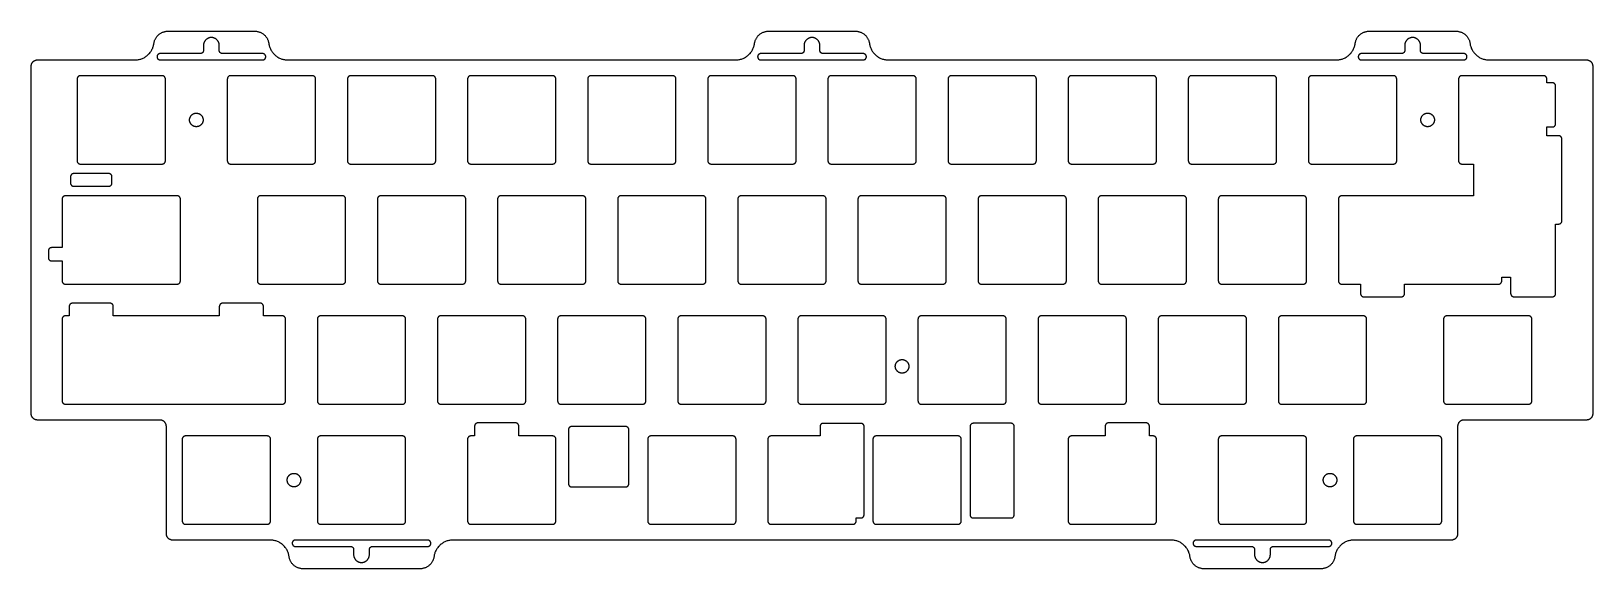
# Model space of a CAD drawing. Header units: millimetres. Extents: x -2641 to -2393, y 389 to 474.
import ezdxf

# ---------------------------------------------------------------- set-up
doc = ezdxf.new("R2010")
doc.units = ezdxf.units.MM
doc.layers.add('默认', color=7, linetype='Continuous', true_color=0xffffff)

msp = doc.modelspace()

# ---------------------------------------------------------------- linework, layer by layer
at = {"layer": '默认'}
for p, q in [((-2634.74, 451.29), (-2634.74, 450.29)), ((-2628.66, 451.79), (-2634.24, 451.79)), ((-2628.16, 450.29), (-2628.16, 451.29)), ((-2634.24, 449.79), (-2628.66, 449.79)), ((-2555.77, 411.16), (-2555.77, 402.58)), ((-2546.7, 411.66), (-2555.27, 411.66)), ((-2546.2, 402.58), (-2546.2, 411.16)), ((-2555.27, 402.08), (-2546.7, 402.08))]:
    msp.add_line(p, q, dxfattribs=at)
for points in [[(-2636.07, 440.04), (-2637.21, 440.04), (-2637.75, 440.04)], [(-2637.75, 437.94), (-2637.21, 437.94), (-2636.07, 437.94)], [(-2430.17, 434.26), (-2430.17, 432.78)], [(-2423.17, 432.75), (-2423.17, 434.26)]]:
    msp.add_lwpolyline(points, dxfattribs=at)
for points, weights in [([(-2621.51, 472.43), (-2621.25, 474.38), (-2619.28, 474.38)], [1, 0.752772652709, 1]), ([(-2605.52, 474.38), (-2603.55, 474.38), (-2603.29, 472.43)], [1, 0.752772652709, 1]), ([(-2526.26, 472.43), (-2526, 474.38), (-2524.03, 474.38)], [1, 0.752772652709, 1]), ([(-2510.27, 474.38), (-2508.3, 474.38), (-2508.04, 472.43)], [1, 0.752772652709, 1]), ([(-2431.01, 472.43), (-2430.75, 474.38), (-2428.78, 474.38)], [1, 0.752772652709, 1]), ([(-2415.02, 474.38), (-2413.05, 474.38), (-2412.79, 472.43)], [1, 0.752772652709, 1]), ([(-2624.48, 469.83), (-2621.86, 469.83), (-2621.51, 472.43)], [1, 0.752772652709, 1]), ([(-2613.65, 471.33), (-2613.65, 470.83), (-2614.15, 470.83)], [1, 0.707106781187, 1]), ([(-2610.65, 470.83), (-2611.15, 470.83), (-2611.15, 471.33)], [1, 0.707106781187, 1]), ([(-2603.29, 472.43), (-2602.94, 469.83), (-2600.31, 469.83)], [1, 0.752772652709, 1]), ([(-2529.23, 469.83), (-2526.61, 469.83), (-2526.26, 472.43)], [1, 0.752772652709, 1]), ([(-2518.4, 471.33), (-2518.4, 470.83), (-2518.9, 470.83)], [1, 0.707106781187, 1]), ([(-2515.4, 470.83), (-2515.9, 470.83), (-2515.9, 471.33)], [1, 0.707106781187, 1]), ([(-2508.04, 472.43), (-2507.69, 469.83), (-2505.06, 469.83)], [1, 0.752772652709, 1]), ([(-2433.98, 469.83), (-2431.36, 469.83), (-2431.01, 472.43)], [1, 0.752772652709, 1]), ([(-2423.15, 471.33), (-2423.15, 470.83), (-2423.65, 470.83)], [1, 0.707106781186, 1]), ([(-2420.15, 470.83), (-2420.65, 470.83), (-2420.65, 471.33)], [1, 0.707106781187, 1]), ([(-2412.79, 472.43), (-2412.44, 469.83), (-2409.81, 469.83)], [1, 0.752772652709, 1]), ([(-2640.97, 468.83), (-2640.97, 469.83), (-2639.97, 469.83)], [1, 0.707106781187, 1]), ([(-2394.33, 469.83), (-2393.33, 469.83), (-2393.33, 468.83)], [1, 0.707106781187, 1]), ([(-2633.19, 467.31), (-2633.69, 467.31), (-2633.69, 466.81)], [1, 0.707106781186, 1]), ([(-2619.69, 466.81), (-2619.69, 467.31), (-2620.19, 467.31)], [1, 0.707106781187, 1]), ([(-2609.37, 467.31), (-2609.87, 467.31), (-2609.87, 466.81)], [1, 0.707106781187, 1]), ([(-2595.87, 466.81), (-2595.87, 467.31), (-2596.37, 467.31)], [1, 0.707106781186, 1]), ([(-2590.32, 467.31), (-2590.82, 467.31), (-2590.82, 466.81)], [1, 0.707106781187, 1]), ([(-2576.82, 466.81), (-2576.82, 467.31), (-2577.32, 467.31)], [1, 0.707106781186, 1]), ([(-2571.27, 467.31), (-2571.77, 467.31), (-2571.77, 466.81)], [1, 0.707106781186, 1]), ([(-2557.77, 466.81), (-2557.77, 467.31), (-2558.27, 467.31)], [1, 0.707106781187, 1]), ([(-2552.22, 467.31), (-2552.72, 467.31), (-2552.72, 466.81)], [1, 0.707106781187, 1]), ([(-2538.72, 466.81), (-2538.72, 467.31), (-2539.22, 467.31)], [1, 0.707106781186, 1]), ([(-2533.17, 467.31), (-2533.67, 467.31), (-2533.67, 466.81)], [1, 0.707106781186, 1]), ([(-2519.67, 466.81), (-2519.67, 467.31), (-2520.17, 467.31)], [1, 0.707106781187, 1]), ([(-2514.12, 467.31), (-2514.62, 467.31), (-2514.62, 466.81)], [1, 0.707106781186, 1]), ([(-2500.62, 466.81), (-2500.62, 467.31), (-2501.12, 467.31)], [1, 0.707106781186, 1]), ([(-2495.07, 467.31), (-2495.57, 467.31), (-2495.57, 466.81)], [1, 0.707106781187, 1]), ([(-2481.57, 466.81), (-2481.57, 467.31), (-2482.07, 467.31)], [1, 0.707106781187, 1]), ([(-2476.02, 467.31), (-2476.52, 467.31), (-2476.52, 466.81)], [1, 0.707106781186, 1]), ([(-2462.52, 466.81), (-2462.52, 467.31), (-2463.02, 467.31)], [1, 0.707106781186, 1]), ([(-2456.97, 467.31), (-2457.47, 467.31), (-2457.47, 466.81)], [1, 0.707106781186, 1]), ([(-2443.47, 466.81), (-2443.47, 467.31), (-2443.97, 467.31)], [1, 0.707106781186, 1]), ([(-2437.92, 467.31), (-2438.42, 467.31), (-2438.42, 466.81)], [1, 0.707106781186, 1]), ([(-2424.42, 466.81), (-2424.42, 467.31), (-2424.92, 467.31)], [1, 0.707106781186, 1]), ([(-2414.11, 467.31), (-2414.61, 467.31), (-2414.61, 466.81)], [1, 0.707106781187, 1]), ([(-2400.61, 466.81), (-2400.61, 467.31), (-2401.11, 467.31)], [1, 0.707106781187, 1]), ([(-2399.22, 465.68), (-2399.22, 466.18), (-2399.72, 466.19)], [1, 0.707106781187, 1]), ([(-2399.72, 459.19), (-2399.22, 459.19), (-2399.22, 459.69)], [1, 0.707106781187, 1]), ([(-2398.23, 457.29), (-2398.23, 457.79), (-2398.73, 457.79)], [1, 0.707106781187, 1]), ([(-2633.69, 453.81), (-2633.69, 453.31), (-2633.19, 453.31)], [1, 0.707106781186, 1]), ([(-2620.19, 453.31), (-2619.69, 453.31), (-2619.69, 453.81)], [1, 0.707106781187, 1]), ([(-2609.87, 453.81), (-2609.87, 453.31), (-2609.37, 453.31)], [1, 0.707106781187, 1]), ([(-2596.37, 453.31), (-2595.87, 453.31), (-2595.87, 453.81)], [1, 0.707106781187, 1]), ([(-2590.82, 453.81), (-2590.82, 453.31), (-2590.32, 453.31)], [1, 0.707106781186, 1]), ([(-2577.32, 453.31), (-2576.82, 453.31), (-2576.82, 453.81)], [1, 0.707106781187, 1]), ([(-2571.77, 453.81), (-2571.77, 453.31), (-2571.27, 453.31)], [1, 0.707106781187, 1]), ([(-2558.27, 453.31), (-2557.77, 453.31), (-2557.77, 453.81)], [1, 0.707106781186, 1]), ([(-2552.72, 453.81), (-2552.72, 453.31), (-2552.22, 453.31)], [1, 0.707106781186, 1]), ([(-2539.22, 453.31), (-2538.72, 453.31), (-2538.72, 453.81)], [1, 0.707106781187, 1]), ([(-2533.67, 453.81), (-2533.67, 453.31), (-2533.17, 453.31)], [1, 0.707106781187, 1]), ([(-2520.17, 453.31), (-2519.67, 453.31), (-2519.67, 453.81)], [1, 0.707106781187, 1]), ([(-2514.62, 453.81), (-2514.62, 453.31), (-2514.12, 453.31)], [1, 0.707106781186, 1]), ([(-2501.12, 453.31), (-2500.62, 453.31), (-2500.62, 453.81)], [1, 0.707106781186, 1]), ([(-2495.57, 453.81), (-2495.57, 453.31), (-2495.07, 453.31)], [1, 0.707106781187, 1]), ([(-2482.07, 453.31), (-2481.57, 453.31), (-2481.57, 453.81)], [1, 0.707106781187, 1]), ([(-2476.52, 453.81), (-2476.52, 453.31), (-2476.02, 453.31)], [1, 0.707106781186, 1]), ([(-2463.02, 453.31), (-2462.52, 453.31), (-2462.52, 453.81)], [1, 0.707106781187, 1]), ([(-2457.47, 453.81), (-2457.47, 453.31), (-2456.97, 453.31)], [1, 0.707106781186, 1]), ([(-2443.97, 453.31), (-2443.47, 453.31), (-2443.47, 453.81)], [1, 0.707106781186, 1]), ([(-2438.42, 453.81), (-2438.42, 453.31), (-2437.92, 453.31)], [1, 0.707106781187, 1]), ([(-2424.92, 453.31), (-2424.42, 453.31), (-2424.42, 453.81)], [1, 0.707106781186, 1]), ([(-2414.61, 453.81), (-2414.61, 453.31), (-2414.11, 453.31)], [1, 0.707106781188, 1]), ([(-2634.24, 451.79), (-2634.74, 451.79), (-2634.74, 451.29)], [1, 0.707106781187, 1]), ([(-2628.16, 451.29), (-2628.16, 451.79), (-2628.66, 451.79)], [1, 0.707106781187, 1]), ([(-2635.57, 448.26), (-2636.07, 448.26), (-2636.07, 447.76)], [1, 0.707106781186, 1]), ([(-2634.74, 450.29), (-2634.74, 449.79), (-2634.24, 449.79)], [1, 0.707106781187, 1]), ([(-2628.66, 449.79), (-2628.16, 449.79), (-2628.16, 450.29)], [1, 0.707106781186, 1]), ([(-2617.31, 447.76), (-2617.31, 448.26), (-2617.81, 448.26)], [1, 0.707106781187, 1]), ([(-2604.61, 448.26), (-2605.11, 448.26), (-2605.11, 447.76)], [1, 0.707106781186, 1]), ([(-2591.11, 447.76), (-2591.11, 448.26), (-2591.61, 448.26)], [1, 0.707106781187, 1]), ([(-2585.56, 448.26), (-2586.06, 448.26), (-2586.06, 447.76)], [1, 0.707106781187, 1]), ([(-2572.06, 447.76), (-2572.06, 448.26), (-2572.56, 448.26)], [1, 0.707106781187, 1]), ([(-2566.51, 448.26), (-2567.01, 448.26), (-2567.01, 447.76)], [1, 0.707106781187, 1]), ([(-2553.01, 447.76), (-2553.01, 448.26), (-2553.51, 448.26)], [1, 0.707106781187, 1]), ([(-2547.46, 448.26), (-2547.96, 448.26), (-2547.96, 447.76)], [1, 0.707106781186, 1]), ([(-2533.96, 447.76), (-2533.96, 448.26), (-2534.46, 448.26)], [1, 0.707106781187, 1]), ([(-2528.41, 448.26), (-2528.91, 448.26), (-2528.91, 447.76)], [1, 0.707106781186, 1]), ([(-2514.91, 447.76), (-2514.91, 448.26), (-2515.41, 448.26)], [1, 0.707106781186, 1]), ([(-2509.36, 448.26), (-2509.86, 448.26), (-2509.86, 447.76)], [1, 0.707106781186, 1]), ([(-2495.86, 447.76), (-2495.86, 448.26), (-2496.36, 448.26)], [1, 0.707106781187, 1]), ([(-2490.31, 448.26), (-2490.81, 448.26), (-2490.81, 447.76)], [1, 0.707106781186, 1]), ([(-2476.81, 447.76), (-2476.81, 448.26), (-2477.31, 448.26)], [1, 0.707106781188, 1]), ([(-2471.26, 448.26), (-2471.76, 448.26), (-2471.76, 447.76)], [1, 0.707106781187, 1]), ([(-2457.76, 447.76), (-2457.76, 448.26), (-2458.26, 448.26)], [1, 0.707106781187, 1]), ([(-2452.21, 448.26), (-2452.71, 448.26), (-2452.71, 447.76)], [1, 0.707106781186, 1]), ([(-2438.71, 447.76), (-2438.71, 448.26), (-2439.21, 448.26)], [1, 0.707106781187, 1]), ([(-2433.16, 448.26), (-2433.66, 448.26), (-2433.66, 447.76)], [1, 0.707106781186, 1]), ([(-2398.73, 443.79), (-2398.23, 443.79), (-2398.23, 444.29)], [1, 0.707106781186, 1]), ([(-2637.75, 440.04), (-2638.25, 440.04), (-2638.25, 439.54)], [1, 0.707106781187, 1]), ([(-2638.25, 438.44), (-2638.25, 437.94), (-2637.75, 437.94)], [1, 0.707106781187, 1]), ([(-2636.07, 434.76), (-2636.07, 434.26), (-2635.57, 434.26)], [1, 0.707106781186, 1]), ([(-2617.81, 434.26), (-2617.31, 434.26), (-2617.31, 434.76)], [1, 0.707106781187, 1]), ([(-2605.11, 434.76), (-2605.11, 434.26), (-2604.61, 434.26)], [1, 0.707106781186, 1]), ([(-2591.61, 434.26), (-2591.11, 434.26), (-2591.11, 434.76)], [1, 0.707106781187, 1]), ([(-2586.06, 434.76), (-2586.06, 434.26), (-2585.56, 434.26)], [1, 0.707106781186, 1]), ([(-2572.56, 434.26), (-2572.06, 434.26), (-2572.06, 434.76)], [1, 0.707106781187, 1]), ([(-2567.01, 434.76), (-2567.01, 434.26), (-2566.51, 434.26)], [1, 0.707106781187, 1]), ([(-2553.51, 434.26), (-2553.01, 434.26), (-2553.01, 434.76)], [1, 0.707106781186, 1]), ([(-2547.96, 434.76), (-2547.96, 434.26), (-2547.46, 434.26)], [1, 0.707106781186, 1]), ([(-2534.46, 434.26), (-2533.96, 434.26), (-2533.96, 434.76)], [1, 0.707106781187, 1]), ([(-2528.91, 434.76), (-2528.91, 434.26), (-2528.41, 434.26)], [1, 0.707106781186, 1]), ([(-2515.41, 434.26), (-2514.91, 434.26), (-2514.91, 434.76)], [1, 0.707106781185, 1]), ([(-2509.86, 434.76), (-2509.86, 434.26), (-2509.36, 434.26)], [1, 0.707106781186, 1]), ([(-2496.36, 434.26), (-2495.86, 434.26), (-2495.86, 434.76)], [1, 0.707106781186, 1]), ([(-2490.81, 434.76), (-2490.81, 434.26), (-2490.31, 434.26)], [1, 0.707106781187, 1]), ([(-2477.31, 434.26), (-2476.81, 434.26), (-2476.81, 434.76)], [1, 0.707106781188, 1]), ([(-2471.76, 434.76), (-2471.76, 434.26), (-2471.26, 434.26)], [1, 0.707106781185, 1]), ([(-2458.26, 434.26), (-2457.76, 434.26), (-2457.76, 434.76)], [1, 0.707106781187, 1]), ([(-2452.71, 434.76), (-2452.71, 434.26), (-2452.21, 434.26)], [1, 0.707106781186, 1]), ([(-2439.21, 434.26), (-2438.71, 434.26), (-2438.71, 434.76)], [1, 0.707106781187, 1]), ([(-2433.66, 434.76), (-2433.66, 434.26), (-2433.16, 434.26)], [1, 0.707106781186, 1]), ([(-2408.26, 434.26), (-2407.76, 434.26), (-2407.76, 434.76)], [1, 0.707106781187, 1]), ([(-2627.95, 430.72), (-2627.95, 431.22), (-2628.45, 431.22)], [1, 0.707106781187, 1]), ([(-2604.14, 430.72), (-2604.14, 431.22), (-2604.64, 431.22)], [1, 0.707106781187, 1]), ([(-2423.67, 432.25), (-2423.17, 432.25), (-2423.17, 432.75)], [1, 0.707106781187, 1]), ([(-2399.72, 432.25), (-2399.22, 432.25), (-2399.22, 432.75)], [1, 0.707106781187, 1]), ([(-2635.57, 429.21), (-2636.07, 429.21), (-2636.07, 428.71)], [1, 0.707106781186, 1]), ([(-2600.64, 428.71), (-2600.64, 429.21), (-2601.14, 429.21)], [1, 0.707106781186, 1]), ([(-2595.09, 429.21), (-2595.59, 429.21), (-2595.59, 428.71)], [1, 0.707106781187, 1]), ([(-2581.59, 428.71), (-2581.59, 429.21), (-2582.09, 429.21)], [1, 0.707106781186, 1]), ([(-2576.04, 429.21), (-2576.54, 429.21), (-2576.54, 428.71)], [1, 0.707106781187, 1]), ([(-2562.54, 428.71), (-2562.54, 429.21), (-2563.04, 429.21)], [1, 0.707106781187, 1]), ([(-2556.99, 429.21), (-2557.49, 429.21), (-2557.49, 428.71)], [1, 0.707106781187, 1]), ([(-2543.49, 428.71), (-2543.49, 429.21), (-2543.99, 429.21)], [1, 0.707106781188, 1]), ([(-2537.94, 429.21), (-2538.44, 429.21), (-2538.44, 428.71)], [1, 0.707106781186, 1]), ([(-2524.44, 428.71), (-2524.44, 429.21), (-2524.94, 429.21)], [1, 0.707106781187, 1]), ([(-2518.89, 429.21), (-2519.39, 429.21), (-2519.39, 428.71)], [1, 0.707106781187, 1]), ([(-2505.39, 428.71), (-2505.39, 429.21), (-2505.89, 429.21)], [1, 0.707106781187, 1]), ([(-2499.84, 429.21), (-2500.34, 429.21), (-2500.34, 428.71)], [1, 0.707106781186, 1]), ([(-2486.34, 428.71), (-2486.34, 429.21), (-2486.84, 429.21)], [1, 0.707106781187, 1]), ([(-2480.79, 429.21), (-2481.29, 429.21), (-2481.29, 428.71)], [1, 0.707106781186, 1]), ([(-2467.29, 428.71), (-2467.29, 429.21), (-2467.79, 429.21)], [1, 0.707106781188, 1]), ([(-2461.74, 429.21), (-2462.24, 429.21), (-2462.24, 428.71)], [1, 0.707106781187, 1]), ([(-2448.24, 428.71), (-2448.24, 429.21), (-2448.74, 429.21)], [1, 0.707106781186, 1]), ([(-2442.69, 429.21), (-2443.19, 429.21), (-2443.19, 428.71)], [1, 0.707106781186, 1]), ([(-2429.19, 428.71), (-2429.19, 429.21), (-2429.69, 429.21)], [1, 0.707106781186, 1]), ([(-2416.49, 429.21), (-2416.99, 429.21), (-2416.99, 428.71)], [1, 0.707106781186, 1]), ([(-2402.99, 428.71), (-2402.99, 429.21), (-2403.49, 429.21)], [1, 0.707106781186, 1]), ([(-2639.97, 412.69), (-2640.97, 412.69), (-2640.97, 413.69)], [1, 0.707106781187, 1]), ([(-2636.07, 415.71), (-2636.07, 415.21), (-2635.57, 415.21)], [1, 0.707106781186, 1]), ([(-2601.14, 415.21), (-2600.64, 415.21), (-2600.64, 415.71)], [1, 0.707106781186, 1]), ([(-2595.59, 415.71), (-2595.59, 415.21), (-2595.09, 415.21)], [1, 0.707106781186, 1]), ([(-2582.09, 415.21), (-2581.59, 415.21), (-2581.59, 415.71)], [1, 0.707106781186, 1]), ([(-2576.54, 415.71), (-2576.54, 415.21), (-2576.04, 415.21)], [1, 0.707106781186, 1]), ([(-2563.04, 415.21), (-2562.54, 415.21), (-2562.54, 415.71)], [1, 0.707106781186, 1]), ([(-2557.49, 415.71), (-2557.49, 415.21), (-2556.99, 415.21)], [1, 0.707106781186, 1]), ([(-2543.99, 415.21), (-2543.49, 415.21), (-2543.49, 415.71)], [1, 0.707106781186, 1]), ([(-2538.44, 415.71), (-2538.44, 415.21), (-2537.94, 415.21)], [1, 0.707106781186, 1]), ([(-2524.94, 415.21), (-2524.44, 415.21), (-2524.44, 415.71)], [1, 0.707106781186, 1]), ([(-2519.39, 415.71), (-2519.39, 415.21), (-2518.89, 415.21)], [1, 0.707106781186, 1]), ([(-2505.89, 415.21), (-2505.39, 415.21), (-2505.39, 415.71)], [1, 0.707106781186, 1]), ([(-2500.34, 415.71), (-2500.34, 415.21), (-2499.84, 415.21)], [1, 0.707106781186, 1]), ([(-2486.84, 415.21), (-2486.34, 415.21), (-2486.34, 415.71)], [1, 0.707106781186, 1]), ([(-2481.29, 415.71), (-2481.29, 415.21), (-2480.79, 415.21)], [1, 0.707106781185, 1]), ([(-2467.79, 415.21), (-2467.29, 415.21), (-2467.29, 415.71)], [1, 0.707106781186, 1]), ([(-2462.24, 415.71), (-2462.24, 415.21), (-2461.74, 415.21)], [1, 0.707106781186, 1]), ([(-2448.74, 415.21), (-2448.24, 415.21), (-2448.24, 415.71)], [1, 0.707106781186, 1]), ([(-2443.19, 415.71), (-2443.19, 415.21), (-2442.69, 415.21)], [1, 0.707106781186, 1]), ([(-2429.69, 415.21), (-2429.19, 415.21), (-2429.19, 415.71)], [1, 0.707106781186, 1]), ([(-2416.99, 415.71), (-2416.99, 415.21), (-2416.49, 415.21)], [1, 0.707106781186, 1]), ([(-2403.49, 415.21), (-2402.99, 415.21), (-2402.99, 415.71)], [1, 0.707106781186, 1]), ([(-2393.33, 413.69), (-2393.33, 412.69), (-2394.33, 412.69)], [1, 0.707106781187, 1]), ([(-2619.54, 411.69), (-2619.54, 412.69), (-2620.54, 412.69)], [1, 0.707106781187, 1]), ([(-2570.15, 412.23), (-2570.65, 412.23), (-2570.65, 411.73)], [1, 0.707106781187, 1]), ([(-2563.65, 411.73), (-2563.65, 412.23), (-2564.15, 412.23)], [1, 0.707106781187, 1]), ([(-2555.27, 411.66), (-2555.77, 411.66), (-2555.77, 411.16)], [1, 0.707106781187, 1]), ([(-2546.2, 411.16), (-2546.2, 411.66), (-2546.7, 411.66)], [1, 0.707106781187, 1]), ([(-2515.38, 412.16), (-2515.88, 412.16), (-2515.88, 411.66)], [1, 0.707106781187, 1]), ([(-2485.08, 411.67), (-2485.08, 412.17), (-2485.58, 412.17)], [1, 0.707106781187, 1]), ([(-2470.15, 412.23), (-2470.65, 412.23), (-2470.65, 411.73)], [1, 0.707106781187, 1]), ([(-2463.65, 411.73), (-2463.65, 412.23), (-2464.15, 412.23)], [1, 0.707106781187, 1]), ([(-2413.76, 412.69), (-2414.76, 412.69), (-2414.76, 411.69)], [1, 0.707106781187, 1]), ([(-2616.52, 410.16), (-2617.02, 410.16), (-2617.02, 409.66)], [1, 0.707106781186, 1]), ([(-2603.02, 409.66), (-2603.02, 410.16), (-2603.52, 410.16)], [1, 0.707106781187, 1]), ([(-2595.09, 410.16), (-2595.59, 410.16), (-2595.59, 409.66)], [1, 0.707106781186, 1]), ([(-2581.59, 409.66), (-2581.59, 410.16), (-2582.09, 410.16)], [1, 0.707106781187, 1]), ([(-2571.27, 410.16), (-2571.77, 410.16), (-2571.77, 409.66)], [1, 0.707106781186, 1]), ([(-2557.77, 409.66), (-2557.77, 410.16), (-2558.27, 410.16)], [1, 0.707106781187, 1]), ([(-2542.7, 410.16), (-2543.2, 410.16), (-2543.2, 409.66)], [1, 0.707106781186, 1]), ([(-2529.2, 409.66), (-2529.2, 410.16), (-2529.7, 410.16)], [1, 0.707106781187, 1]), ([(-2523.65, 410.16), (-2524.15, 410.16), (-2524.15, 409.66)], [1, 0.707106781186, 1]), ([(-2506.98, 410.16), (-2507.48, 410.16), (-2507.48, 409.66)], [1, 0.707106781186, 1]), ([(-2493.48, 409.66), (-2493.48, 410.16), (-2493.98, 410.16)], [1, 0.707106781187, 1]), ([(-2476.02, 410.16), (-2476.52, 410.16), (-2476.52, 409.66)], [1, 0.707106781186, 1]), ([(-2462.52, 409.66), (-2462.52, 410.16), (-2463.02, 410.16)], [1, 0.707106781187, 1]), ([(-2452.21, 410.16), (-2452.71, 410.16), (-2452.71, 409.66)], [1, 0.707106781186, 1]), ([(-2438.71, 409.66), (-2438.71, 410.16), (-2439.21, 410.16)], [1, 0.707106781187, 1]), ([(-2430.78, 410.16), (-2431.28, 410.16), (-2431.28, 409.66)], [1, 0.707106781186, 1]), ([(-2417.28, 409.66), (-2417.28, 410.16), (-2417.78, 410.16)], [1, 0.707106781187, 1]), ([(-2555.77, 402.58), (-2555.77, 402.08), (-2555.27, 402.08)], [1, 0.707106781187, 1]), ([(-2546.7, 402.08), (-2546.2, 402.08), (-2546.2, 402.58)], [1, 0.707106781187, 1]), ([(-2617.02, 396.66), (-2617.02, 396.16), (-2616.52, 396.16)], [1, 0.707106781186, 1]), ([(-2603.52, 396.16), (-2603.02, 396.16), (-2603.02, 396.66)], [1, 0.707106781187, 1]), ([(-2595.59, 396.66), (-2595.59, 396.16), (-2595.09, 396.16)], [1, 0.707106781186, 1]), ([(-2582.09, 396.16), (-2581.59, 396.16), (-2581.59, 396.66)], [1, 0.707106781187, 1]), ([(-2571.77, 396.66), (-2571.77, 396.16), (-2571.27, 396.16)], [1, 0.707106781186, 1]), ([(-2558.27, 396.16), (-2557.77, 396.16), (-2557.77, 396.66)], [1, 0.707106781187, 1]), ([(-2543.2, 396.66), (-2543.2, 396.16), (-2542.7, 396.16)], [1, 0.707106781186, 1]), ([(-2529.7, 396.16), (-2529.2, 396.16), (-2529.2, 396.66)], [1, 0.707106781187, 1]), ([(-2524.15, 396.66), (-2524.15, 396.16), (-2523.65, 396.16)], [1, 0.707106781186, 1]), ([(-2510.65, 396.16), (-2510.15, 396.16), (-2510.15, 396.66)], [1, 0.707106781187, 1]), ([(-2507.48, 396.66), (-2507.48, 396.16), (-2506.98, 396.16)], [1, 0.707106781186, 1]), ([(-2493.98, 396.16), (-2493.48, 396.16), (-2493.48, 396.66)], [1, 0.707106781187, 1]), ([(-2492.08, 397.65), (-2492.08, 397.15), (-2491.58, 397.15)], [1, 0.707106781187, 1]), ([(-2485.58, 397.15), (-2485.08, 397.15), (-2485.08, 397.65)], [1, 0.707106781187, 1]), ([(-2476.52, 396.66), (-2476.52, 396.16), (-2476.02, 396.16)], [1, 0.707106781186, 1]), ([(-2463.02, 396.16), (-2462.52, 396.16), (-2462.52, 396.66)], [1, 0.707106781187, 1]), ([(-2452.71, 396.66), (-2452.71, 396.16), (-2452.21, 396.16)], [1, 0.707106781186, 1]), ([(-2439.21, 396.16), (-2438.71, 396.16), (-2438.71, 396.66)], [1, 0.707106781187, 1]), ([(-2431.28, 396.66), (-2431.28, 396.16), (-2430.78, 396.16)], [1, 0.707106781186, 1]), ([(-2417.78, 396.16), (-2417.28, 396.16), (-2417.28, 396.66)], [1, 0.707106781187, 1]), ([(-2618.54, 393.64), (-2619.54, 393.64), (-2619.54, 394.64)], [1, 0.707106781187, 1]), ([(-2414.76, 394.64), (-2414.76, 393.64), (-2415.76, 393.64)], [1, 0.707106781187, 1]), ([(-2600.08, 391.04), (-2600.43, 393.64), (-2603.05, 393.64)], [1, 0.752772652709, 1]), ([(-2590.34, 392.64), (-2589.84, 392.64), (-2589.84, 392.14)], [1, 0.707106781187, 1]), ([(-2587.34, 392.14), (-2587.34, 392.64), (-2586.84, 392.64)], [1, 0.707106781187, 1]), ([(-2574.12, 393.64), (-2576.74, 393.64), (-2577.09, 391.04)], [1, 0.752772652709, 1]), ([(-2457.21, 391.04), (-2457.56, 393.64), (-2460.18, 393.64)], [1, 0.752772652709, 1]), ([(-2447.46, 392.64), (-2446.96, 392.64), (-2446.96, 392.14)], [1, 0.707106781187, 1]), ([(-2444.46, 392.14), (-2444.46, 392.64), (-2443.96, 392.64)], [1, 0.707106781187, 1]), ([(-2431.24, 393.64), (-2433.87, 393.64), (-2434.22, 391.04)], [1, 0.752772652709, 1]), ([(-2597.85, 389.09), (-2599.82, 389.09), (-2600.08, 391.04)], [1, 0.752772652709, 1]), ([(-2577.09, 391.04), (-2577.35, 389.09), (-2579.32, 389.09)], [1, 0.752772652709, 1]), ([(-2454.98, 389.09), (-2456.94, 389.09), (-2457.21, 391.04)], [1, 0.752772652709, 1]), ([(-2434.22, 391.04), (-2434.48, 389.09), (-2436.45, 389.09)], [1, 0.752772652709, 1])]:
    msp.add_rational_spline(points, weights, degree=2, dxfattribs=at)
for points in [[(-2619.28, 474.38), (-2612.4, 474.38), (-2605.52, 474.38)], [(-2524.03, 474.38), (-2517.15, 474.38), (-2510.27, 474.38)], [(-2428.78, 474.38), (-2421.9, 474.38), (-2415.02, 474.38)], [(-2614.15, 470.83), (-2617.33, 470.83), (-2620.52, 470.83)], [(-2613.65, 472.13), (-2613.65, 471.73), (-2613.65, 471.33)], [(-2611.15, 471.33), (-2611.15, 471.73), (-2611.15, 472.13)], [(-2604.28, 470.83), (-2607.46, 470.83), (-2610.65, 470.83)], [(-2518.9, 470.83), (-2522.08, 470.83), (-2525.27, 470.83)], [(-2518.4, 472.13), (-2518.4, 471.73), (-2518.4, 471.33)], [(-2515.9, 471.33), (-2515.9, 471.73), (-2515.9, 472.13)], [(-2509.03, 470.83), (-2512.21, 470.83), (-2515.4, 470.83)], [(-2423.65, 470.83), (-2426.83, 470.83), (-2430.02, 470.83)], [(-2423.15, 472.13), (-2423.15, 471.73), (-2423.15, 471.33)], [(-2420.65, 471.33), (-2420.65, 471.73), (-2420.65, 472.13)], [(-2413.78, 470.83), (-2416.96, 470.83), (-2420.15, 470.83)], [(-2640.97, 413.69), (-2640.97, 441.26), (-2640.97, 468.83)], [(-2639.97, 469.83), (-2638.68, 469.83), (-2624.48, 469.83)], [(-2620.52, 469.83), (-2612.4, 469.83), (-2604.28, 469.83)], [(-2600.31, 469.83), (-2569.54, 469.83), (-2529.23, 469.83)], [(-2525.27, 469.83), (-2517.15, 469.83), (-2509.03, 469.83)], [(-2505.06, 469.83), (-2464.8, 469.83), (-2433.98, 469.83)], [(-2430.02, 469.83), (-2421.9, 469.83), (-2413.78, 469.83)], [(-2409.81, 469.83), (-2400.62, 469.83), (-2394.33, 469.83)], [(-2393.33, 468.83), (-2393.33, 441.26), (-2393.33, 413.69)], [(-2633.69, 466.81), (-2633.69, 460.31), (-2633.69, 453.81)], [(-2620.19, 467.31), (-2626.69, 467.31), (-2633.19, 467.31)], [(-2619.69, 453.81), (-2619.69, 460.31), (-2619.69, 466.81)], [(-2609.87, 466.81), (-2609.87, 460.31), (-2609.87, 453.81)], [(-2596.37, 467.31), (-2602.87, 467.31), (-2609.37, 467.31)], [(-2595.87, 453.81), (-2595.87, 460.31), (-2595.87, 466.81)], [(-2590.82, 466.81), (-2590.82, 460.31), (-2590.82, 453.81)], [(-2577.32, 467.31), (-2583.82, 467.31), (-2590.32, 467.31)], [(-2576.82, 453.81), (-2576.82, 460.31), (-2576.82, 466.81)], [(-2571.77, 466.81), (-2571.77, 460.31), (-2571.77, 453.81)], [(-2558.27, 467.31), (-2564.77, 467.31), (-2571.27, 467.31)], [(-2557.77, 453.81), (-2557.77, 460.31), (-2557.77, 466.81)], [(-2552.72, 466.81), (-2552.72, 460.31), (-2552.72, 453.81)], [(-2539.22, 467.31), (-2545.72, 467.31), (-2552.22, 467.31)], [(-2538.72, 453.81), (-2538.72, 460.31), (-2538.72, 466.81)], [(-2533.67, 466.81), (-2533.67, 460.31), (-2533.67, 453.81)], [(-2520.17, 467.31), (-2526.67, 467.31), (-2533.17, 467.31)], [(-2519.67, 453.81), (-2519.67, 460.31), (-2519.67, 466.81)], [(-2514.62, 466.81), (-2514.62, 460.31), (-2514.62, 453.81)], [(-2501.12, 467.31), (-2507.62, 467.31), (-2514.12, 467.31)], [(-2500.62, 453.81), (-2500.62, 460.31), (-2500.62, 466.81)], [(-2495.57, 466.81), (-2495.57, 460.31), (-2495.57, 453.81)], [(-2482.07, 467.31), (-2488.57, 467.31), (-2495.07, 467.31)], [(-2481.57, 453.81), (-2481.57, 460.31), (-2481.57, 466.81)], [(-2476.52, 466.81), (-2476.52, 460.31), (-2476.52, 453.81)], [(-2463.02, 467.31), (-2469.52, 467.31), (-2476.02, 467.31)], [(-2462.52, 453.81), (-2462.52, 460.31), (-2462.52, 466.81)], [(-2457.47, 466.81), (-2457.47, 460.31), (-2457.47, 453.81)], [(-2443.97, 467.31), (-2450.47, 467.31), (-2456.97, 467.31)], [(-2443.47, 453.81), (-2443.47, 460.31), (-2443.47, 466.81)], [(-2438.42, 466.81), (-2438.42, 460.31), (-2438.42, 453.81)], [(-2424.92, 467.31), (-2431.42, 467.31), (-2437.92, 467.31)], [(-2424.42, 453.81), (-2424.42, 460.31), (-2424.42, 466.81)], [(-2414.61, 466.81), (-2414.61, 460.31), (-2414.61, 453.81)], [(-2401.11, 467.31), (-2407.61, 467.31), (-2414.11, 467.31)], [(-2400.61, 466.19), (-2400.61, 466.5), (-2400.61, 466.81)], [(-2399.72, 466.19), (-2400.17, 466.19), (-2400.61, 466.19)], [(-2399.22, 459.69), (-2399.22, 462.68), (-2399.22, 465.68)], [(-2400.61, 457.79), (-2400.61, 458.49), (-2400.61, 459.19)], [(-2400.61, 459.19), (-2400.17, 459.19), (-2399.72, 459.19)], [(-2398.73, 457.79), (-2399.67, 457.79), (-2400.61, 457.79)], [(-2398.23, 444.29), (-2398.23, 450.78), (-2398.23, 457.29)], [(-2633.19, 453.31), (-2626.69, 453.31), (-2620.19, 453.31)], [(-2609.37, 453.31), (-2602.87, 453.31), (-2596.37, 453.31)], [(-2590.32, 453.31), (-2583.82, 453.31), (-2577.32, 453.31)], [(-2571.27, 453.31), (-2564.77, 453.31), (-2558.27, 453.31)], [(-2552.22, 453.31), (-2545.72, 453.31), (-2539.22, 453.31)], [(-2533.17, 453.31), (-2526.67, 453.31), (-2520.17, 453.31)], [(-2514.12, 453.31), (-2507.62, 453.31), (-2501.12, 453.31)], [(-2495.07, 453.31), (-2488.57, 453.31), (-2482.07, 453.31)], [(-2476.02, 453.31), (-2469.52, 453.31), (-2463.02, 453.31)], [(-2456.97, 453.31), (-2450.47, 453.31), (-2443.97, 453.31)], [(-2437.92, 453.31), (-2431.42, 453.31), (-2424.92, 453.31)], [(-2414.11, 453.31), (-2413.17, 453.31), (-2412.23, 453.31)], [(-2412.23, 453.31), (-2412.23, 450.78), (-2412.23, 448.26)], [(-2617.81, 448.26), (-2624.31, 448.26), (-2635.57, 448.26)], [(-2591.61, 448.26), (-2598.11, 448.26), (-2604.61, 448.26)], [(-2572.56, 448.26), (-2579.06, 448.26), (-2585.56, 448.26)], [(-2553.51, 448.26), (-2560.01, 448.26), (-2566.51, 448.26)], [(-2534.46, 448.26), (-2540.96, 448.26), (-2547.46, 448.26)], [(-2515.41, 448.26), (-2521.91, 448.26), (-2528.41, 448.26)], [(-2496.36, 448.26), (-2502.86, 448.26), (-2509.36, 448.26)], [(-2477.31, 448.26), (-2483.81, 448.26), (-2490.31, 448.26)], [(-2458.26, 448.26), (-2464.76, 448.26), (-2471.26, 448.26)], [(-2439.21, 448.26), (-2445.71, 448.26), (-2452.21, 448.26)], [(-2412.23, 448.26), (-2416.74, 448.26), (-2433.16, 448.26)], [(-2636.07, 447.76), (-2636.07, 443.9), (-2636.07, 440.04)], [(-2617.31, 434.76), (-2617.31, 441.26), (-2617.31, 447.76)], [(-2605.11, 447.76), (-2605.11, 441.26), (-2605.11, 434.76)], [(-2591.11, 434.76), (-2591.11, 441.26), (-2591.11, 447.76)], [(-2586.06, 447.76), (-2586.06, 441.26), (-2586.06, 434.76)], [(-2572.06, 434.76), (-2572.06, 441.26), (-2572.06, 447.76)], [(-2567.01, 447.76), (-2567.01, 441.26), (-2567.01, 434.76)], [(-2553.01, 434.76), (-2553.01, 441.26), (-2553.01, 447.76)], [(-2547.96, 447.76), (-2547.96, 441.26), (-2547.96, 434.76)], [(-2533.96, 434.76), (-2533.96, 441.26), (-2533.96, 447.76)], [(-2528.91, 447.76), (-2528.91, 441.26), (-2528.91, 434.76)], [(-2514.91, 434.76), (-2514.91, 441.26), (-2514.91, 447.76)], [(-2509.86, 447.76), (-2509.86, 441.26), (-2509.86, 434.76)], [(-2495.86, 434.76), (-2495.86, 441.26), (-2495.86, 447.76)], [(-2490.81, 447.76), (-2490.81, 441.26), (-2490.81, 434.76)], [(-2476.81, 434.76), (-2476.81, 441.26), (-2476.81, 447.76)], [(-2471.76, 447.76), (-2471.76, 441.26), (-2471.76, 434.76)], [(-2457.76, 434.76), (-2457.76, 441.26), (-2457.76, 447.76)], [(-2452.71, 447.76), (-2452.71, 441.26), (-2452.71, 434.76)], [(-2438.71, 434.76), (-2438.71, 441.26), (-2438.71, 447.76)], [(-2433.66, 447.76), (-2433.66, 441.26), (-2433.66, 434.76)], [(-2399.22, 432.75), (-2399.22, 438.27), (-2399.22, 443.79)], [(-2399.22, 443.79), (-2398.98, 443.79), (-2398.73, 443.79)], [(-2638.25, 439.54), (-2638.25, 438.99), (-2638.25, 438.44)], [(-2636.07, 437.94), (-2636.07, 436.35), (-2636.07, 434.76)], [(-2635.57, 434.26), (-2624.31, 434.26), (-2617.81, 434.26)], [(-2604.61, 434.26), (-2598.11, 434.26), (-2591.61, 434.26)], [(-2585.56, 434.26), (-2579.06, 434.26), (-2572.56, 434.26)], [(-2566.51, 434.26), (-2560.01, 434.26), (-2553.51, 434.26)], [(-2547.46, 434.26), (-2540.96, 434.26), (-2534.46, 434.26)], [(-2528.41, 434.26), (-2521.91, 434.26), (-2515.41, 434.26)], [(-2509.36, 434.26), (-2502.86, 434.26), (-2496.36, 434.26)], [(-2490.31, 434.26), (-2483.81, 434.26), (-2477.31, 434.26)], [(-2471.26, 434.26), (-2464.76, 434.26), (-2458.26, 434.26)], [(-2452.21, 434.26), (-2445.71, 434.26), (-2439.21, 434.26)], [(-2433.16, 434.26), (-2431.62, 434.26), (-2430.17, 434.26)], [(-2423.17, 434.26), (-2412.8, 434.26), (-2408.26, 434.26)], [(-2407.76, 434.76), (-2407.76, 435.07), (-2407.76, 435.38)], [(-2407.76, 435.38), (-2407.05, 435.38), (-2406.35, 435.38)], [(-2406.35, 435.38), (-2406.35, 434.08), (-2406.35, 432.78)], [(-2628.45, 431.22), (-2631.43, 431.22), (-2634.41, 431.22)], [(-2604.64, 431.22), (-2607.62, 431.22), (-2610.6, 431.22)], [(-2429.63, 432.25), (-2426.65, 432.25), (-2423.67, 432.25)], [(-2405.81, 432.25), (-2402.83, 432.25), (-2399.72, 432.25)], [(-2636.07, 428.71), (-2636.07, 422.21), (-2636.07, 415.71)], [(-2634.95, 429.21), (-2635.26, 429.21), (-2635.57, 429.21)], [(-2634.95, 430.69), (-2634.95, 429.95), (-2634.95, 429.21)], [(-2627.95, 429.21), (-2627.95, 429.96), (-2627.95, 430.72)], [(-2622.57, 429.21), (-2625.26, 429.21), (-2627.95, 429.21)], [(-2611.14, 429.21), (-2616.05, 429.21), (-2622.57, 429.21)], [(-2611.14, 430.69), (-2611.14, 429.95), (-2611.14, 429.21)], [(-2604.14, 429.21), (-2604.14, 429.96), (-2604.14, 430.72)], [(-2601.14, 429.21), (-2602.46, 429.21), (-2604.14, 429.21)], [(-2600.64, 415.71), (-2600.64, 422.21), (-2600.64, 428.71)], [(-2595.59, 428.71), (-2595.59, 422.21), (-2595.59, 415.71)], [(-2582.09, 429.21), (-2588.59, 429.21), (-2595.09, 429.21)], [(-2581.59, 415.71), (-2581.59, 422.21), (-2581.59, 428.71)], [(-2576.54, 428.71), (-2576.54, 422.21), (-2576.54, 415.71)], [(-2563.04, 429.21), (-2569.54, 429.21), (-2576.04, 429.21)], [(-2562.54, 415.71), (-2562.54, 422.21), (-2562.54, 428.71)], [(-2557.49, 428.71), (-2557.49, 422.21), (-2557.49, 415.71)], [(-2543.99, 429.21), (-2550.49, 429.21), (-2556.99, 429.21)], [(-2543.49, 415.71), (-2543.49, 422.21), (-2543.49, 428.71)], [(-2538.44, 428.71), (-2538.44, 422.21), (-2538.44, 415.71)], [(-2524.94, 429.21), (-2531.44, 429.21), (-2537.94, 429.21)], [(-2524.44, 415.71), (-2524.44, 422.21), (-2524.44, 428.71)], [(-2519.39, 428.71), (-2519.39, 422.21), (-2519.39, 415.71)], [(-2505.89, 429.21), (-2512.39, 429.21), (-2518.89, 429.21)], [(-2505.39, 415.71), (-2505.39, 422.21), (-2505.39, 428.71)], [(-2500.34, 428.71), (-2500.34, 422.21), (-2500.34, 415.71)], [(-2486.84, 429.21), (-2493.34, 429.21), (-2499.84, 429.21)], [(-2486.34, 415.71), (-2486.34, 422.21), (-2486.34, 428.71)], [(-2481.29, 428.71), (-2481.29, 422.21), (-2481.29, 415.71)], [(-2467.79, 429.21), (-2474.29, 429.21), (-2480.79, 429.21)], [(-2467.29, 415.71), (-2467.29, 422.21), (-2467.29, 428.71)], [(-2462.24, 428.71), (-2462.24, 422.21), (-2462.24, 415.71)], [(-2448.74, 429.21), (-2455.24, 429.21), (-2461.74, 429.21)], [(-2448.24, 415.71), (-2448.24, 422.21), (-2448.24, 428.71)], [(-2443.19, 428.71), (-2443.19, 422.21), (-2443.19, 415.71)], [(-2429.69, 429.21), (-2436.19, 429.21), (-2442.69, 429.21)], [(-2429.19, 415.71), (-2429.19, 422.21), (-2429.19, 428.71)], [(-2416.99, 428.71), (-2416.99, 422.21), (-2416.99, 415.71)], [(-2403.49, 429.21), (-2409.99, 429.21), (-2416.49, 429.21)], [(-2402.99, 415.71), (-2402.99, 422.21), (-2402.99, 428.71)], [(-2635.57, 415.21), (-2629.07, 415.21), (-2622.57, 415.21)], [(-2622.57, 415.21), (-2607.64, 415.21), (-2601.14, 415.21)], [(-2595.09, 415.21), (-2588.59, 415.21), (-2582.09, 415.21)], [(-2576.04, 415.21), (-2569.54, 415.21), (-2563.04, 415.21)], [(-2556.99, 415.21), (-2550.49, 415.21), (-2543.99, 415.21)], [(-2537.94, 415.21), (-2531.44, 415.21), (-2524.94, 415.21)], [(-2518.89, 415.21), (-2512.39, 415.21), (-2505.89, 415.21)], [(-2499.84, 415.21), (-2493.34, 415.21), (-2486.84, 415.21)], [(-2480.79, 415.21), (-2474.29, 415.21), (-2467.79, 415.21)], [(-2461.74, 415.21), (-2455.24, 415.21), (-2448.74, 415.21)], [(-2442.69, 415.21), (-2436.19, 415.21), (-2429.69, 415.21)], [(-2416.49, 415.21), (-2409.99, 415.21), (-2403.49, 415.21)], [(-2620.54, 412.69), (-2630.25, 412.69), (-2639.97, 412.69)], [(-2619.54, 394.64), (-2619.54, 403.16), (-2619.54, 411.69)], [(-2570.65, 411.73), (-2570.65, 410.94), (-2570.65, 410.16)], [(-2564.15, 412.23), (-2567.15, 412.23), (-2570.15, 412.23)], [(-2563.65, 410.16), (-2563.65, 410.94), (-2563.65, 411.73)], [(-2515.88, 411.66), (-2515.88, 410.91), (-2515.88, 410.16)], [(-2509.42, 412.16), (-2512.4, 412.16), (-2515.38, 412.16)], [(-2508.88, 397.66), (-2508.88, 404.66), (-2508.88, 411.66)], [(-2492.08, 411.64), (-2492.08, 404.64), (-2492.08, 397.65)], [(-2485.58, 412.17), (-2488.56, 412.17), (-2491.54, 412.17)], [(-2485.08, 397.65), (-2485.08, 404.66), (-2485.08, 411.67)], [(-2470.65, 411.73), (-2470.65, 410.94), (-2470.65, 410.16)], [(-2464.15, 412.23), (-2467.15, 412.23), (-2470.15, 412.23)], [(-2463.65, 410.16), (-2463.65, 410.94), (-2463.65, 411.73)], [(-2414.76, 411.69), (-2414.76, 403.16), (-2414.76, 394.64)], [(-2394.33, 412.69), (-2404.04, 412.69), (-2413.76, 412.69)], [(-2617.02, 409.66), (-2617.02, 403.16), (-2617.02, 396.66)], [(-2603.52, 410.16), (-2610.02, 410.16), (-2616.52, 410.16)], [(-2603.02, 396.66), (-2603.02, 403.16), (-2603.02, 409.66)], [(-2595.59, 409.66), (-2595.59, 403.16), (-2595.59, 396.66)], [(-2582.09, 410.16), (-2588.59, 410.16), (-2595.09, 410.16)], [(-2581.59, 396.66), (-2581.59, 403.16), (-2581.59, 409.66)], [(-2571.77, 409.66), (-2571.77, 403.16), (-2571.77, 396.66)], [(-2570.65, 410.16), (-2570.96, 410.16), (-2571.27, 410.16)], [(-2558.27, 410.16), (-2560.96, 410.16), (-2563.65, 410.16)], [(-2557.77, 396.66), (-2557.77, 403.16), (-2557.77, 409.66)], [(-2543.2, 409.66), (-2543.2, 403.16), (-2543.2, 396.66)], [(-2529.7, 410.16), (-2536.2, 410.16), (-2542.7, 410.16)], [(-2529.2, 396.66), (-2529.2, 397.16), (-2529.2, 409.66)], [(-2524.15, 409.66), (-2524.15, 403.16), (-2524.15, 396.66)], [(-2515.88, 410.16), (-2519.76, 410.16), (-2523.65, 410.16)], [(-2507.48, 409.66), (-2507.48, 403.16), (-2507.48, 396.66)], [(-2493.98, 410.16), (-2500.48, 410.16), (-2506.98, 410.16)], [(-2493.48, 396.66), (-2493.48, 403.16), (-2493.48, 409.66)], [(-2476.52, 409.66), (-2476.52, 403.16), (-2476.52, 396.66)], [(-2470.65, 410.16), (-2473.34, 410.16), (-2476.02, 410.16)], [(-2463.02, 410.16), (-2463.34, 410.16), (-2463.65, 410.16)], [(-2462.52, 396.66), (-2462.52, 403.16), (-2462.52, 409.66)], [(-2452.71, 409.66), (-2452.71, 403.16), (-2452.71, 396.66)], [(-2439.21, 410.16), (-2445.71, 410.16), (-2452.21, 410.16)], [(-2438.71, 396.66), (-2438.71, 403.16), (-2438.71, 409.66)], [(-2431.28, 409.66), (-2431.28, 403.16), (-2431.28, 396.66)], [(-2417.78, 410.16), (-2424.28, 410.16), (-2430.78, 410.16)], [(-2417.28, 396.66), (-2417.28, 403.16), (-2417.28, 409.66)], [(-2510.15, 396.66), (-2510.15, 396.91), (-2510.15, 397.16)], [(-2510.15, 397.16), (-2509.78, 397.16), (-2509.42, 397.16)], [(-2491.58, 397.15), (-2488.58, 397.15), (-2485.58, 397.15)], [(-2616.52, 396.16), (-2610.02, 396.16), (-2603.52, 396.16)], [(-2595.09, 396.16), (-2588.59, 396.16), (-2582.09, 396.16)], [(-2571.27, 396.16), (-2564.77, 396.16), (-2558.27, 396.16)], [(-2542.7, 396.16), (-2536.2, 396.16), (-2529.7, 396.16)], [(-2523.65, 396.16), (-2517.15, 396.16), (-2510.65, 396.16)], [(-2506.98, 396.16), (-2500.48, 396.16), (-2493.98, 396.16)], [(-2476.02, 396.16), (-2469.52, 396.16), (-2463.02, 396.16)], [(-2452.21, 396.16), (-2445.71, 396.16), (-2439.21, 396.16)], [(-2430.78, 396.16), (-2424.28, 396.16), (-2417.78, 396.16)], [(-2603.05, 393.64), (-2610.8, 393.64), (-2618.54, 393.64)], [(-2578.08, 393.64), (-2588.59, 393.64), (-2599.09, 393.64)], [(-2599.09, 392.64), (-2594.71, 392.64), (-2590.34, 392.64)], [(-2589.84, 392.14), (-2589.84, 391.74), (-2589.84, 391.34)], [(-2587.34, 391.34), (-2587.34, 391.74), (-2587.34, 392.14)], [(-2586.84, 392.64), (-2582.46, 392.64), (-2578.08, 392.64)], [(-2460.18, 393.64), (-2517.15, 393.64), (-2574.12, 393.64)], [(-2435.21, 393.64), (-2445.71, 393.64), (-2456.21, 393.64)], [(-2456.21, 392.64), (-2451.84, 392.64), (-2447.46, 392.64)], [(-2446.96, 392.14), (-2446.96, 391.74), (-2446.96, 391.34)], [(-2444.46, 391.34), (-2444.46, 391.74), (-2444.46, 392.14)], [(-2443.96, 392.64), (-2439.58, 392.64), (-2435.21, 392.64)], [(-2415.76, 393.64), (-2421.3, 393.64), (-2431.24, 393.64)], [(-2579.32, 389.09), (-2588.59, 389.09), (-2597.85, 389.09)], [(-2436.45, 389.09), (-2445.71, 389.09), (-2454.98, 389.09)]]:
    msp.add_open_spline(points, degree=2, dxfattribs=at)
for points, weights, knots in [([(-2611.15, 472.13), (-2611.15, 473.38), (-2612.4, 473.38), (-2613.65, 473.38), (-2613.65, 472.13)], [1, 0.707106803035, 1.0000000618, 0.707106824884, 1], [-203.109694, -203.109694, -203.109694, -201.146198, -201.146198, -199.182703, -199.182703, -199.182703]), ([(-2515.9, 472.13), (-2515.9, 473.38), (-2517.15, 473.38), (-2518.4, 473.38), (-2518.4, 472.13)], [1, 0.707106803035, 1.0000000618, 0.707106824884, 1], [-108.885828, -108.885828, -108.885828, -106.922332, -106.922332, -104.958837, -104.958837, -104.958837]), ([(-2420.65, 472.13), (-2420.65, 473.38), (-2421.9, 473.38), (-2423.15, 473.38), (-2423.15, 472.13)], [1, 0.707106803035, 1.0000000618, 0.707106824884, 1], [-69.802154, -69.802154, -69.802154, -67.838658, -67.838658, -65.875163, -65.875163, -65.875163]), ([(-2620.52, 470.83), (-2620.85, 470.83), (-2620.98, 470.52), (-2621.08, 470.27), (-2620.94, 470.05), (-2620.79, 469.83), (-2620.52, 469.83)], [1, 0.831555271881, 1, 0.881884916812, 1, 0.881884916812, 1], [-191.261406, -191.261406, -191.261406, -190.672512, -190.672512, -190.181561, -190.181561, -189.69061, -189.69061, -189.69061]), ([(-2604.28, 469.83), (-2604.03, 469.83), (-2603.88, 470.02), (-2603.73, 470.22), (-2603.79, 470.45), (-2603.89, 470.83), (-2604.28, 470.83)], [1, 0.898383925084, 1, 0.898383925084, 1, 0.789160246438, 1], [-173.518463, -173.518463, -173.518463, -173.063743, -173.063743, -172.609023, -172.609023, -171.947667, -171.947667, -171.947667]), ([(-2525.27, 470.83), (-2525.6, 470.83), (-2525.73, 470.52), (-2525.83, 470.27), (-2525.69, 470.05), (-2525.54, 469.83), (-2525.27, 469.83)], [1, 0.831555271881, 1, 0.881884916812, 1, 0.881884916812, 1], [-97.03754, -97.03754, -97.03754, -96.448646, -96.448646, -95.957695, -95.957695, -95.466744, -95.466744, -95.466744]), ([(-2509.03, 469.83), (-2508.78, 469.83), (-2508.63, 470.02), (-2508.48, 470.22), (-2508.54, 470.45), (-2508.64, 470.83), (-2509.03, 470.83)], [1, 0.898383925084, 1, 0.898383925084, 1, 0.789160246438, 1], [-79.294597, -79.294597, -79.294597, -78.839877, -78.839877, -78.385156, -78.385156, -77.723801, -77.723801, -77.723801]), ([(-2430.02, 470.83), (-2430.35, 470.83), (-2430.48, 470.52), (-2430.58, 470.27), (-2430.44, 470.05), (-2430.29, 469.83), (-2430.02, 469.83)], [1, 0.831555271881, 1, 0.881884916812, 1, 0.881884916812, 1], [-57.953866, -57.953866, -57.953866, -57.364972, -57.364972, -56.874021, -56.874021, -56.38307, -56.38307, -56.38307]), ([(-2413.78, 469.83), (-2413.53, 469.83), (-2413.38, 470.02), (-2413.23, 470.22), (-2413.29, 470.45), (-2413.39, 470.83), (-2413.78, 470.83)], [1, 0.898383925084, 1, 0.898383925084, 1, 0.789160246438, 1], [-40.210923, -40.210923, -40.210923, -39.756203, -39.756203, -39.301483, -39.301483, -38.640127, -38.640127, -38.640127]), ([(-2613.71, 460.31), (-2613.71, 461.38), (-2614.78, 461.38), (-2615.86, 461.38), (-2615.86, 460.31), (-2615.86, 459.23), (-2614.78, 459.23), (-2613.71, 459.23), (-2613.71, 460.31)], [1, 0.707106781187, 1, 0.707106781187, 1, 0.707106781187, 1, 0.707106781187, 1], [0, 0, 0, 1.688606, 1.688606, 3.377212, 3.377212, 5.065818, 5.065818, 6.754424, 6.754424, 6.754424]), ([(-2418.44, 460.31), (-2418.44, 461.38), (-2419.52, 461.38), (-2420.59, 461.38), (-2420.59, 460.31), (-2420.59, 459.23), (-2419.52, 459.23), (-2418.44, 459.23), (-2418.44, 460.31)], [1, 0.707106781187, 1, 0.707106781187, 1, 0.707106781187, 1, 0.707106781187, 1], [0, 0, 0, 1.688606, 1.688606, 3.377212, 3.377212, 5.065818, 5.065818, 6.754424, 6.754424, 6.754424]), ([(-2634.41, 431.22), (-2634.64, 431.23), (-2634.8, 431.07), (-2634.96, 430.91), (-2634.95, 430.69)], [1, 0.916284998338, 1, 0.916284998338, 1], [-639.1216055, -639.1216055, -639.1216055, -638.6965071, -638.6965071, -638.2714087, -638.2714087, -638.2714087]), ([(-2610.6, 431.22), (-2610.82, 431.23), (-2610.98, 431.07), (-2611.14, 430.91), (-2611.14, 430.69)], [1, 0.916284998338, 1, 0.916284998338, 1], [-570.1381134, -570.1381134, -570.1381134, -569.713015, -569.713015, -569.2879167, -569.2879167, -569.2879167]), ([(-2430.17, 432.78), (-2430.17, 432.56), (-2430.01, 432.4), (-2429.85, 432.24), (-2429.63, 432.25)], [1, 0.916284998338, 1, 0.916284998338, 1], [0, 0, 0, 0.4250984, 0.4250984, 0.8501967, 0.8501967, 0.8501967]), ([(-2406.35, 432.78), (-2406.36, 432.56), (-2406.19, 432.4), (-2406.03, 432.24), (-2405.81, 432.25)], [1, 0.916284998338, 1, 0.916284998338, 1], [23.6010447, 23.6010447, 23.6010447, 24.026143, 24.026143, 24.4512414, 24.4512414, 24.4512414]), ([(-2501.79, 421.21), (-2501.79, 422.28), (-2502.86, 422.28), (-2503.94, 422.28), (-2503.94, 421.21), (-2503.94, 420.13), (-2502.86, 420.13), (-2501.79, 420.13), (-2501.79, 421.21)], [1, 0.707106781187, 1, 0.707106781187, 1, 0.707106781187, 1, 0.707106781187, 1], [0, 0, 0, 1.688606, 1.688606, 3.377212, 3.377212, 5.065818, 5.065818, 6.754424, 6.754424, 6.754424]), ([(-2508.88, 411.66), (-2508.89, 411.88), (-2509.04, 412.02), (-2509.2, 412.17), (-2509.42, 412.16)], [1, 0.922440737954, 1, 0.922440737954, 1], [-458.8093435, -458.8093435, -458.8093435, -458.4006179, -458.4006179, -457.9918923, -457.9918923, -457.9918923]), ([(-2491.54, 412.17), (-2491.76, 412.18), (-2491.93, 412.02), (-2492.09, 411.86), (-2492.08, 411.64)], [1, 0.916284998338, 1, 0.916284998338, 1], [-428.2092918, -428.2092918, -428.2092918, -427.7841935, -427.7841935, -427.3590951, -427.3590951, -427.3590951]), ([(-2598.23, 403.16), (-2598.23, 404.23), (-2599.3, 404.23), (-2600.38, 404.23), (-2600.38, 403.16), (-2600.38, 402.08), (-2599.3, 402.08), (-2598.23, 402.08), (-2598.23, 403.16)], [1, 0.707106781187, 1, 0.707106781187, 1, 0.707106781187, 1, 0.707106781187, 1], [0, 0, 0, 1.688606, 1.688606, 3.377212, 3.377212, 5.065818, 5.065818, 6.754424, 6.754424, 6.754424]), ([(-2433.92, 403.16), (-2433.92, 404.23), (-2435, 404.23), (-2436.07, 404.23), (-2436.07, 403.16), (-2436.07, 402.08), (-2435, 402.08), (-2433.92, 402.08), (-2433.92, 403.16)], [1, 0.707106781187, 1, 0.707106781187, 1, 0.707106781187, 1, 0.707106781187, 1], [0, 0, 0, 1.688606, 1.688606, 3.377212, 3.377212, 5.065818, 5.065818, 6.754424, 6.754424, 6.754424]), ([(-2509.42, 397.16), (-2509.2, 397.15), (-2509.04, 397.3), (-2508.89, 397.44), (-2508.88, 397.66)], [1, 0.922440737954, 1, 0.922440737954, 1], [-473.6268016, -473.6268016, -473.6268016, -473.218076, -473.218076, -472.8093505, -472.8093505, -472.8093505]), ([(-2599.09, 393.64), (-2599.36, 393.64), (-2599.51, 393.42), (-2599.65, 393.2), (-2599.55, 392.95), (-2599.42, 392.64), (-2599.09, 392.64)], [1, 0.881884916812, 1, 0.881884916812, 1, 0.831555271881, 1], [32.429783, 32.429783, 32.429783, 32.920734, 32.920734, 33.411685, 33.411685, 34.000579, 34.000579, 34.000579]), ([(-2589.84, 391.34), (-2589.84, 390.09), (-2588.59, 390.09), (-2587.34, 390.09), (-2587.34, 391.34)], [1, 0.707106824884, 1.0000000618, 0.707106803035, 1], [41.921876, 41.921876, 41.921876, 43.885371, 43.885371, 45.848867, 45.848867, 45.848867]), ([(-2578.08, 392.64), (-2577.69, 392.64), (-2577.6, 393.02), (-2577.54, 393.25), (-2577.69, 393.45), (-2577.84, 393.64), (-2578.08, 393.64)], [1, 0.789160246438, 1, 0.898383925084, 1, 0.898383925084, 1], [14.68684, 14.68684, 14.68684, 15.348196, 15.348196, 15.802916, 15.802916, 16.257636, 16.257636, 16.257636]), ([(-2456.21, 393.64), (-2456.48, 393.64), (-2456.63, 393.42), (-2456.78, 393.2), (-2456.68, 392.95), (-2456.55, 392.64), (-2456.21, 392.64)], [1, 0.881884916812, 1, 0.881884916812, 1, 0.831555271881, 1], [-6.653891, -6.653891, -6.653891, -6.16294, -6.16294, -5.671989, -5.671989, -5.083094, -5.083094, -5.083094]), ([(-2446.96, 391.34), (-2446.96, 390.09), (-2445.71, 390.09), (-2444.46, 390.09), (-2444.46, 391.34)], [1, 0.707106824884, 1.0000000618, 0.707106803035, 1], [2.838202, 2.838202, 2.838202, 4.801698, 4.801698, 6.765193, 6.765193, 6.765193]), ([(-2435.21, 392.64), (-2434.82, 392.64), (-2434.72, 393.02), (-2434.66, 393.25), (-2434.81, 393.45), (-2434.96, 393.64), (-2435.21, 393.64)], [1, 0.789160246438, 1, 0.898383925084, 1, 0.898383925084, 1], [-24.396834, -24.396834, -24.396834, -23.735478, -23.735478, -23.280758, -23.280758, -22.826038, -22.826038, -22.826038])]:
    msp.add_rational_spline(points, weights, degree=2, knots=knots, dxfattribs=at)

doc.saveas('drawing.dxf')
